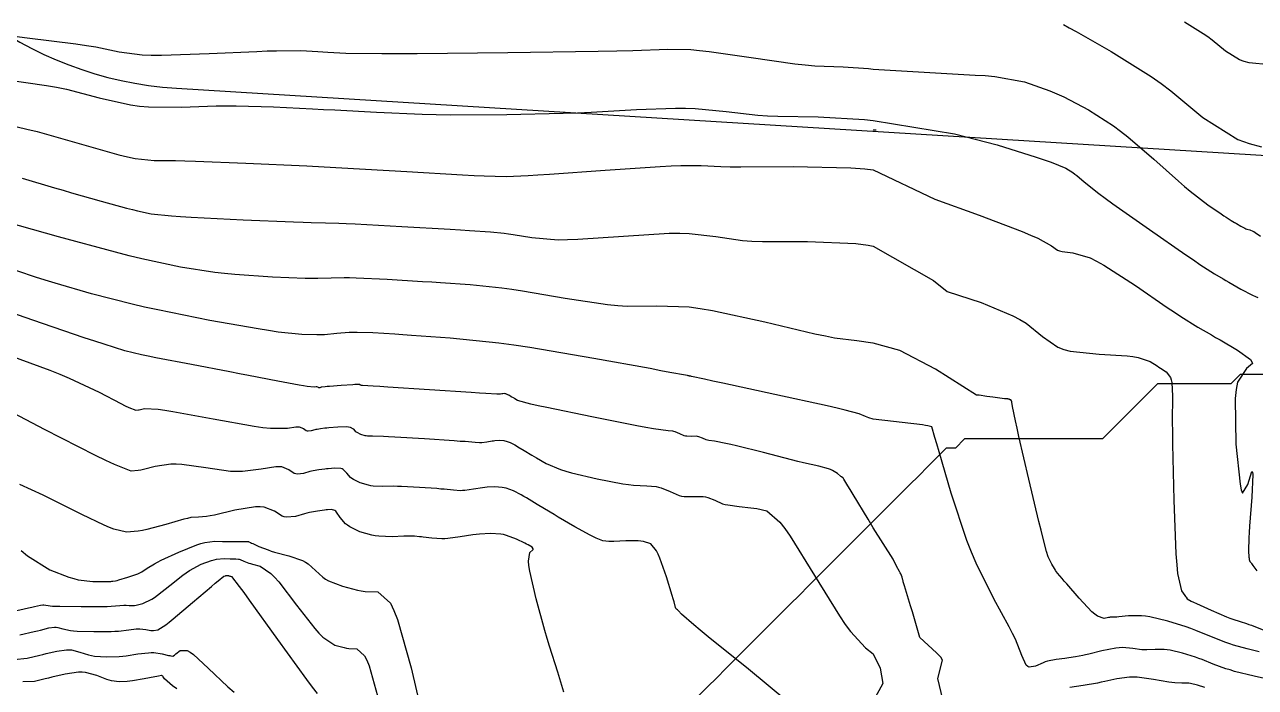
# Model space of a CAD drawing. Header units: metres. Extents: x 837475 to 838479, y 1189012 to 1191015.
# Drawn here: x 837907.6 to 838041.6, y 1190445.9 to 1190518.1 of the extents above; entities that cross this region are included whole.
import ezdxf

# ---------------------------------------------------------------- set-up
doc = ezdxf.new("R2010")
doc.units = ezdxf.units.M
doc.header["$LTSCALE"] = 0.3
for name, color, linetype in [('COTAS 10', 1, 'Continuous'), ('COTAS INT', 252, 'Continuous'), ('DRENAJE', 5, 'Continuous'), ('VIA2', 121, 'Continuous')]:
    doc.layers.add(name, color=color, linetype=linetype)

msp = doc.modelspace()

# ---------------------------------------------------------------- linework, layer by layer
at = {"layer": 'COTAS 10'}
for points in [[(838043.14, 1190513.7), (838040.91, 1190513.92), (838040.37, 1190514.07), (838039.87, 1190514.25), (838038.36, 1190515.2), (838036.89, 1190516.41), (838036.42, 1190516.75), (838035.92, 1190517.09), (838033.87, 1190518.36)], [(837907.34, 1190501.39), (837910.84, 1190500.34), (837911.78, 1190500.06), (837912.71, 1190499.79), (837915.95, 1190498.87), (837918.71, 1190498.12), (837919.34, 1190497.96), (837919.89, 1190497.82), (837921.39, 1190497.48), (837923.58, 1190497.26), (837924.58, 1190497.19), (837925.75, 1190497.12), (837931.39, 1190496.85), (837936.87, 1190496.63), (837937.94, 1190496.59), (837938.81, 1190496.56), (837940.36, 1190496.53), (837941.8, 1190496.49), (837942.61, 1190496.45), (837943.6, 1190496.4), (837948.67, 1190496.12), (837953.94, 1190495.81), (837955.06, 1190495.75), (837956.03, 1190495.69), (837958.31, 1190495.54), (837959.81, 1190495.38), (837960.28, 1190495.32), (837960.78, 1190495.25), (837962.81, 1190494.9), (837965.68, 1190494.68), (837966.71, 1190494.69), (837967.84, 1190494.72), (837972.81, 1190495.06), (837977.77, 1190495.38), (837978.92, 1190495.39), (837979.95, 1190495.37), (837982.85, 1190495.01), (837985.75, 1190494.59), (837986.78, 1190494.52), (837987.92, 1190494.48), (837992.85, 1190494.49), (837998.11, 1190494.27), (837999.44, 1190494.08), (838000, 1190493.97), (838006.56, 1190490.25), (838008.06, 1190489.04), (838011.76, 1190487.84), (838015.19, 1190486.4), (838015.95, 1190486), (838016.63, 1190485.6), (838018.41, 1190484.15), (838020.11, 1190482.98), (838020.75, 1190482.74), (838021.45, 1190482.55), (838024.59, 1190482.21), (838027.63, 1190482.04), (838028.27, 1190481.96), (838028.83, 1190481.87), (838030.16, 1190481.42), (838030.89, 1190480.93), (838031.08, 1190480.8), (838031.27, 1190480.68), (838031.89, 1190480.31), (838032.35, 1190479.69), (838032.44, 1190479.43), (838032.5, 1190479.12), (838032.56, 1190477.66), (838032.55, 1190474.87), (838032.56, 1190473.73), (838032.58, 1190472.42), (838032.71, 1190466.33), (838032.95, 1190460.47), (838033.04, 1190459.3), (838033.13, 1190458.33), (838033.54, 1190456.44), (838033.93, 1190455.93), (838034, 1190455.83), (838034.07, 1190455.75), (838034.19, 1190455.57), (838034.62, 1190455.34), (838034.87, 1190455.22), (838035.18, 1190455.07), (838036.78, 1190454.36), (838038.47, 1190453.63), (838038.83, 1190453.49), (838039.15, 1190453.36), (838039.93, 1190453.1), (838040.63, 1190452.9), (838040.9, 1190452.8), (838041.19, 1190452.7), (838042.53, 1190452.19)], [(837990.68, 1190444.37), (837986.41, 1190447.92), (837982.03, 1190451.46), (837981.16, 1190452.17), (837980.45, 1190452.76), (837979.11, 1190453.93), (837978.8, 1190454.26), (837978.74, 1190454.32), (837978.69, 1190454.38), (837978.57, 1190454.47), (837978.53, 1190454.5), (837978.51, 1190454.52), (837978.5, 1190454.54), (837978.47, 1190454.65), (837978.31, 1190455.24), (837978.21, 1190455.57), (837978.09, 1190455.96), (837977.49, 1190457.97), (837976.77, 1190460.02), (837976.58, 1190460.44), (837976.4, 1190460.8), (837975.77, 1190461.56), (837974.98, 1190461.81), (837974.7, 1190461.86), (837974.4, 1190461.89), (837973.05, 1190461.88), (837971.74, 1190461.83), (837971.45, 1190461.83), (837971.2, 1190461.83), (837970.56, 1190461.89), (837969.83, 1190462.18), (837969.52, 1190462.33), (837969.17, 1190462.51), (837967.52, 1190463.43), (837965.7, 1190464.49), (837965.25, 1190464.75), (837964.81, 1190465.01), (837963.41, 1190465.86), (837962.23, 1190466.57), (837961.94, 1190466.74), (837961.67, 1190466.89), (837960.81, 1190467.34), (837960.04, 1190467.63), (837959.82, 1190467.68), (837959.61, 1190467.72), (837958.8, 1190467.78), (837957.95, 1190467.73), (837957.71, 1190467.7), (837957.45, 1190467.67), (837956.48, 1190467.51), (837955.54, 1190467.38), (837955.29, 1190467.36), (837955.06, 1190467.35), (837954.29, 1190467.4), (837953.29, 1190467.51), (837952.91, 1190467.54), (837952.49, 1190467.58), (837950.59, 1190467.71), (837948.65, 1190467.81), (837948.19, 1190467.83), (837947.77, 1190467.84), (837946.53, 1190467.83), (837945.55, 1190467.86), (837945.29, 1190467.9), (837945.03, 1190467.94), (837944.14, 1190468.2), (837943.39, 1190468.57), (837943.22, 1190468.68), (837943.07, 1190468.8), (837942.68, 1190469.26), (837942.3, 1190469.65), (837942.17, 1190469.72), (837942.02, 1190469.77), (837941.36, 1190469.82), (837940.64, 1190469.75), (837940.46, 1190469.73), (837940.27, 1190469.71), (837939.64, 1190469.63), (837939.03, 1190469.51), (837938.85, 1190469.47), (837938.66, 1190469.43), (837937.97, 1190469.23), (837937.3, 1190469.16), (837937.12, 1190469.19), (837936.95, 1190469.24), (837936.38, 1190469.62), (837935.6, 1190469.94), (837935.29, 1190469.97), (837934.94, 1190469.96), (837933.36, 1190469.69), (837931.31, 1190469.43), (837930.68, 1190469.43), (837930.01, 1190469.46), (837927.33, 1190469.83), (837924.72, 1190470.2), (837924.1, 1190470.24), (837923.53, 1190470.24), (837921.82, 1190470), (837920.55, 1190469.65), (837920.26, 1190469.59), (837919.98, 1190469.54), (837919.2, 1190469.48), (837917.37, 1190470.2), (837916.44, 1190470.64), (837915.33, 1190471.18), (837909.77, 1190474.02), (837904.28, 1190476.88)], [(837906.47, 1190448.98), (837907.89, 1190449.14), (837909.25, 1190449.45), (837909.6, 1190449.54), (837909.95, 1190449.62), (837911.11, 1190449.9), (837912.17, 1190450.05), (837912.44, 1190450.05), (837912.71, 1190450.02), (837913.61, 1190449.77), (837914.57, 1190449.47), (837914.87, 1190449.41), (837915.2, 1190449.36), (837916.52, 1190449.28), (837917.91, 1190449.32), (837918.29, 1190449.35), (837918.65, 1190449.39), (837919.94, 1190449.58), (837921.1, 1190449.72), (837921.39, 1190449.73), (837921.67, 1190449.73), (837922.59, 1190449.6), (837923.27, 1190449.43), (837923.41, 1190449.4), (837923.52, 1190449.37), (837923.75, 1190449.35), (837923.91, 1190449.46), (837923.99, 1190449.52), (837924.08, 1190449.59), (837924.52, 1190449.97), (837925.31, 1190449.95), (837925.62, 1190449.77), (837925.98, 1190449.53), (837927.6, 1190448.02), (837929.73, 1190446.01), (837930.41, 1190445.44)]]:
    msp.add_lwpolyline(points, dxfattribs=at)
at = {"layer": 'COTAS INT'}
msp.add_line((838000.32, 1190506.61), (838000, 1190506.61), dxfattribs=at)
for points in [[(838020.7, 1190518.1), (838021.33, 1190517.76), (838022.1, 1190517.33), (838025.89, 1190515.18), (838030.24, 1190512.46), (838031.34, 1190511.68), (838032.4, 1190510.9), (838035.89, 1190507.98), (838039.68, 1190505.6), (838040.94, 1190505.15), (838042.28, 1190504.78)], [(837902.66, 1190517.33), (837907.89, 1190516.64), (837913.18, 1190516), (837914.33, 1190515.83), (837915.35, 1190515.67), (837917.89, 1190515.13), (837920.4, 1190514.8), (837921.39, 1190514.76), (837922.52, 1190514.75), (837927.68, 1190514.93), (837932.87, 1190515.18), (837934.02, 1190515.23), (837935.04, 1190515.25), (837937.68, 1190515.26), (837939.54, 1190515.17), (837940.06, 1190515.14), (837940.6, 1190515.11), (837942.58, 1190515), (837946.51, 1190514.93), (837948.28, 1190514.93), (837950.33, 1190514.94), (837960.2, 1190515.04), (837970.04, 1190515.2), (837972.08, 1190515.24), (837973.82, 1190515.28), (837977.62, 1190515.43), (837980.15, 1190515.37), (837981.08, 1190515.29), (837982.12, 1190515.17), (837986.72, 1190514.52), (837991.45, 1190513.84), (837992.58, 1190513.72), (837993.62, 1190513.62), (837996.72, 1190513.48), (837999.47, 1190513.32), (838000, 1190513.24), (838011.08, 1190512.59), (838012.19, 1190512.54), (838013.24, 1190512.46), (838016.46, 1190511.86), (838019.22, 1190510.89), (838019.97, 1190510.57), (838020.73, 1190510.23), (838023.43, 1190508.83), (838026.15, 1190507.06), (838026.92, 1190506.49), (838027.7, 1190505.89), (838030.56, 1190503.43), (838033.22, 1190501.04), (838033.87, 1190500.48), (838034.49, 1190499.97), (838036.43, 1190498.49), (838037.86, 1190497.5), (838038.16, 1190497.29), (838038.41, 1190497.12), (838038.98, 1190496.76), (838039.31, 1190496.56), (838039.42, 1190496.5), (838039.54, 1190496.43), (838040, 1190496.16), (838040.46, 1190495.92), (838040.57, 1190495.87), (838040.68, 1190495.83), (838040.98, 1190495.74), (838041.31, 1190495.62), (838041.43, 1190495.56), (838041.57, 1190495.48), (838042.16, 1190495.08)], [(837905.72, 1190512.07), (837909.98, 1190511.47), (837911.08, 1190511.27), (837912.15, 1190511.06), (837915.72, 1190510.14), (837919.13, 1190509.36), (837920.1, 1190509.23), (837921.08, 1190509.14), (837924.69, 1190509.11), (837928.45, 1190509.24), (837929.53, 1190509.25), (837930.62, 1190509.25), (837934.69, 1190509.14), (837938.94, 1190508.94), (837940.15, 1190508.87), (837941.37, 1190508.81), (837945.91, 1190508.55), (837950.9, 1190508.34), (837952.41, 1190508.3), (837953.98, 1190508.28), (837960.11, 1190508.3), (837966.23, 1190508.44), (837967.78, 1190508.49), (837969.28, 1190508.55), (837974.21, 1190508.84), (837978.47, 1190509.01), (837979.55, 1190509), (837980.59, 1190508.97), (837983.99, 1190508.63), (837987.43, 1190508.24), (837988.49, 1190508.17), (837989.6, 1190508.11), (837993.99, 1190508.06), (837999.03, 1190507.77), (838000, 1190507.64), (838008.84, 1190506.19), (838013.48, 1190504.99), (838017.73, 1190503.67), (838018.61, 1190503.38), (838019.36, 1190503.12), (838020.96, 1190502.48), (838021.73, 1190501.98), (838021.94, 1190501.82), (838022.16, 1190501.65), (838022.96, 1190500.96), (838024.55, 1190499.71), (838025.25, 1190499.19), (838026.08, 1190498.58), (838030.06, 1190495.78), (838034.03, 1190493.03), (838034.86, 1190492.47), (838035.57, 1190491.99), (838037.16, 1190490.96), (838038.09, 1190490.43), (838038.39, 1190490.25), (838038.71, 1190490.07), (838040.01, 1190489.31), (838041.29, 1190488.63), (838041.6, 1190488.49), (838041.88, 1190488.38)], [(837906.78, 1190506.95), (837907.83, 1190506.72), (837908.95, 1190506.44), (837913.55, 1190505.15), (837917.87, 1190503.93), (837918.81, 1190503.71), (837919.64, 1190503.53), (837921.69, 1190503.29), (837924.03, 1190503.29), (837925.04, 1190503.27), (837926.2, 1190503.23), (837931.69, 1190503.02), (837938.34, 1190502.71), (837940.23, 1190502.61), (837942.15, 1190502.5), (837949.23, 1190502.09), (837955.29, 1190501.74), (837956.55, 1190501.68), (837957.63, 1190501.62), (837960.02, 1190501.55), (837962.41, 1190501.67), (837963.49, 1190501.74), (837964.74, 1190501.82), (837970.79, 1190502.26), (837976.78, 1190502.66), (837978.01, 1190502.72), (837979.06, 1190502.76), (837981.27, 1190502.74), (837983.4, 1190502.63), (837984.4, 1190502.61), (837985.57, 1190502.61), (837991.27, 1190502.65), (837997.54, 1190502.51), (837999.07, 1190502.39), (838000, 1190502.29), (838006.7, 1190499.09), (838011.53, 1190497.35), (838016.2, 1190495.57), (838017.13, 1190495.18), (838017.9, 1190494.84), (838019.4, 1190494), (838020.04, 1190493.55), (838020.28, 1190493.46), (838020.55, 1190493.39), (838021.74, 1190493.26), (838023.61, 1190492.69), (838024.31, 1190492.35), (838025.09, 1190491.92), (838028.55, 1190489.69), (838032.01, 1190487.31), (838032.78, 1190486.79), (838033.48, 1190486.33), (838035.33, 1190485.17), (838036.81, 1190484.32), (838037.27, 1190484.05), (838037.75, 1190483.77), (838039.67, 1190482.66), (838041.08, 1190481.62), (838041.23, 1190481.39), (838041.29, 1190481.19), (838040.64, 1190480.66), (838039.66, 1190479.17), (838039.51, 1190478.36), (838039.41, 1190477.38), (838039.48, 1190472.43), (838039.93, 1190468.05), (838040.07, 1190467.45), (838040.21, 1190467.1), (838040.79, 1190468.04), (838041.23, 1190469.43), (838041.29, 1190469.37), (838041.32, 1190469.12), (838041.2, 1190466.64), (838040.97, 1190463.48), (838040.93, 1190462.81), (838040.89, 1190462.22), (838040.86, 1190460.82), (838040.9, 1190460.13), (838040.91, 1190460), (838040.93, 1190459.88), (838041.01, 1190459.65), (838041.11, 1190459.54), (838041.14, 1190459.49), (838041.18, 1190459.44), (838041.32, 1190459.23), (838041.74, 1190458.64)], [(838042.02, 1190449.81), (838040.7, 1190450.14), (838039.23, 1190450.53), (838038.82, 1190450.67), (838038.39, 1190450.82), (838036.81, 1190451.46), (838035.1, 1190452.15), (838034.59, 1190452.34), (838034.07, 1190452.52), (838032.06, 1190453.15), (838030.12, 1190453.61), (838029.64, 1190453.69), (838029.19, 1190453.74), (838027.77, 1190453.74), (838026.74, 1190453.62), (838026.53, 1190453.6), (838026.35, 1190453.58), (838026, 1190453.57), (838025.79, 1190453.57), (838025.7, 1190453.55), (838025.6, 1190453.54), (838025.15, 1190453.44), (838024.41, 1190453.69), (838024.12, 1190453.9), (838023.81, 1190454.17), (838022.4, 1190455.65), (838021.06, 1190457.2), (838020.78, 1190457.51), (838020.55, 1190457.78), (838020.07, 1190458.36), (838019.85, 1190458.68), (838019.79, 1190458.78), (838019.72, 1190458.89), (838019.44, 1190459.35), (838019.17, 1190459.87), (838019.1, 1190460.02), (838019.04, 1190460.17), (838018.85, 1190460.73), (838018.46, 1190462.28), (838018.27, 1190463.06), (838018.04, 1190464), (838016.95, 1190468.62), (838015.86, 1190473.24), (838015.65, 1190474.17), (838015.48, 1190474.95), (838015.16, 1190476.51), (838015.09, 1190476.98), (838015.07, 1190477.07), (838015.05, 1190477.14), (838014.98, 1190477.25), (838014.92, 1190477.25), (838014.9, 1190477.25), (838014.89, 1190477.25), (838014.86, 1190477.27), (838014.84, 1190477.29), (838014.83, 1190477.29), (838014.83, 1190477.3), (838014.79, 1190477.31), (838014.69, 1190477.33), (838014.64, 1190477.34), (838014.58, 1190477.34), (838014.3, 1190477.36), (838013.03, 1190477.52), (838012.35, 1190477.62), (838011.52, 1190477.74), (838011.25, 1190477.77), (838006.76, 1190480.57), (838002.89, 1190482.6), (838000, 1190483.41), (837999.95, 1190483.42), (837998.19, 1190483.68), (837995.79, 1190483.96), (837994.78, 1190484.16), (837993.62, 1190484.4), (837988.19, 1190485.7), (837982.49, 1190486.95), (837981.16, 1190487.17), (837979.94, 1190487.33), (837976.45, 1190487.44), (837973.22, 1190487.41), (837972.17, 1190487.48), (837971.05, 1190487.59), (837966.45, 1190488.28), (837961.79, 1190489.07), (837960.64, 1190489.24), (837959.55, 1190489.39), (837956.12, 1190489.75), (837952.88, 1190489.97), (837951.92, 1190490.04), (837950.93, 1190490.1), (837947.09, 1190490.33), (837943.7, 1190490.5), (837942.99, 1190490.52), (837942.38, 1190490.53), (837940.97, 1190490.5), (837939.53, 1190490.45), (837938.89, 1190490.46), (837938.15, 1190490.47), (837934.58, 1190490.6), (837930.47, 1190490.88), (837929.38, 1190490.99), (837928.3, 1190491.11), (837924.58, 1190491.69), (837920.36, 1190492.6), (837918.97, 1190492.94), (837917.48, 1190493.31), (837911.3, 1190494.98), (837905.62, 1190496.57)], [(838043.4, 1190446.73), (838041.46, 1190447.17), (838039.34, 1190447.69), (838038.84, 1190447.84), (838038.38, 1190447.98), (838037.01, 1190448.48), (838035.81, 1190448.97), (838035.45, 1190449.1), (838035.09, 1190449.23), (838033.68, 1190449.67), (838032.33, 1190449.99), (838031.99, 1190450.04), (838031.68, 1190450.08), (838030.69, 1190450.08), (838029.78, 1190450.03), (838029.52, 1190450.04), (838029.25, 1190450.05), (838028.26, 1190450.19), (838027.12, 1190450.27), (838026.76, 1190450.25), (838026.39, 1190450.21), (838024.88, 1190449.92), (838023.45, 1190449.57), (838023.12, 1190449.49), (838022.82, 1190449.43), (838022, 1190449.27), (838021.3, 1190449.17), (838021.08, 1190449.14), (838020.85, 1190449.1), (838019.92, 1190448.99), (838018.96, 1190448.8), (838018.72, 1190448.72), (838018.48, 1190448.63), (838017.67, 1190448.24), (838016.97, 1190448.13), (838016.81, 1190448.23), (838016.65, 1190448.38), (838016.19, 1190449.4), (838015.48, 1190451.18), (838015.17, 1190451.82), (838014.81, 1190452.52), (838013.12, 1190455.58), (838011.19, 1190459.45), (838010.68, 1190460.67), (838010.18, 1190461.95), (838008.48, 1190467.1), (838007.17, 1190471.59), (838006.91, 1190472.46), (838006.71, 1190473.16), (838006.36, 1190474.3), (838005.93, 1190474.42), (838005.67, 1190474.47), (838005.35, 1190474.53), (838000, 1190475.14), (837999.99, 1190475.15), (837999.52, 1190475.3), (837999.14, 1190475.43), (837998.45, 1190475.72), (837996.95, 1190476.13), (837996.06, 1190476.33), (837994.96, 1190476.58), (837989.28, 1190477.83), (837983.61, 1190479.05), (837982.52, 1190479.29), (837981.64, 1190479.48), (837980.2, 1190479.79), (837980.12, 1190479.81), (837980.11, 1190479.81), (837980.1, 1190479.82), (837980.07, 1190479.82), (837980.05, 1190479.82), (837980.05, 1190479.83), (837980.04, 1190479.83), (837980.03, 1190479.83), (837980.02, 1190479.83), (837980.02, 1190479.84), (837979.99, 1190479.84), (837979.99, 1190479.84), (837979.99, 1190479.84), (837979.96, 1190479.85), (837979.96, 1190479.85), (837979.96, 1190479.85), (837979.94, 1190479.85), (837979.88, 1190479.86), (837979.84, 1190479.87), (837979.79, 1190479.88), (837979.56, 1190479.93), (837977.85, 1190480.24), (837976.88, 1190480.42), (837975.69, 1190480.64), (837969.59, 1190481.76), (837962.62, 1190482.93), (837960.88, 1190483.18), (837959.22, 1190483.41), (837953.93, 1190483.96), (837949.74, 1190484.26), (837948.79, 1190484.32), (837947.92, 1190484.39), (837945.52, 1190484.54), (837943.8, 1190484.59), (837943.37, 1190484.58), (837942.95, 1190484.57), (837941.59, 1190484.46), (837940.25, 1190484.34), (837939.84, 1190484.33), (837939.42, 1190484.32), (837937.78, 1190484.35), (837935.19, 1190484.63), (837934.17, 1190484.78), (837933.02, 1190484.97), (837927.78, 1190485.9), (837922.1, 1190487.03), (837920.67, 1190487.34), (837919.31, 1190487.66), (837914.9, 1190488.77), (837910.94, 1190489.93), (837909.85, 1190490.26), (837908.77, 1190490.6), (837904.9, 1190491.89)], [(838007.56, 1190444.61), (838007.04, 1190446.9), (838007.54, 1190448.89), (838007.37, 1190449.22), (838006.87, 1190449.72), (838005.05, 1190451.38), (838004.28, 1190454.16), (838004.06, 1190454.81), (838003.83, 1190455.56), (838003.38, 1190456.99), (838003.27, 1190457.42), (838003.25, 1190457.53), (838003.22, 1190457.63), (838003.14, 1190457.94), (838003, 1190458.29), (838002.94, 1190458.42), (838002.87, 1190458.55), (838002.54, 1190459.14), (838002.17, 1190459.89), (838000, 1190463.32), (837999.44, 1190464.25), (837997.81, 1190466.95), (837997.49, 1190467.47), (837997.24, 1190467.89), (837996.81, 1190468.62), (837996.77, 1190468.69), (837996.75, 1190468.71), (837996.74, 1190468.73), (837996.67, 1190468.76), (837996.54, 1190468.85), (837996.48, 1190468.89), (837996.42, 1190468.95), (837996.1, 1190469.23), (837995.56, 1190469.56), (837995.35, 1190469.65), (837995.11, 1190469.73), (837994.06, 1190470.01), (837992.39, 1190470.4), (837991.78, 1190470.55), (837991.09, 1190470.73), (837988.05, 1190471.5), (837985.11, 1190472.24), (837984.49, 1190472.39), (837983.96, 1190472.51), (837982.72, 1190472.73), (837982.1, 1190472.81), (837981.95, 1190472.85), (837981.81, 1190472.89), (837981.39, 1190473.07), (837980.99, 1190473.23), (837980.87, 1190473.26), (837980.74, 1190473.28), (837980.24, 1190473.27), (837979.7, 1190473.28), (837979.56, 1190473.3), (837979.42, 1190473.34), (837978.92, 1190473.55), (837978.43, 1190473.76), (837978.3, 1190473.8), (837978.16, 1190473.83), (837977.65, 1190473.86), (837976.06, 1190474.08), (837975.24, 1190474.22), (837974.26, 1190474.41), (837969.34, 1190475.38), (837964.47, 1190476.4), (837963.51, 1190476.61), (837962.72, 1190476.79), (837961.28, 1190477.18), (837960.97, 1190477.36), (837960.89, 1190477.41), (837960.82, 1190477.45), (837960.58, 1190477.59), (837960.38, 1190477.72), (837960.33, 1190477.74), (837960.28, 1190477.77), (837960.14, 1190477.84), (837960.01, 1190477.9), (837959.97, 1190477.9), (837959.93, 1190477.91), (837959.8, 1190477.92), (837959.65, 1190477.91), (837959.61, 1190477.91), (837959.57, 1190477.9), (837959.4, 1190477.88), (837959.24, 1190477.85), (837959.2, 1190477.85), (837959.16, 1190477.85), (837959.03, 1190477.86), (837957.83, 1190477.94), (837957.11, 1190477.99), (837956.23, 1190478.05), (837951.68, 1190478.34), (837947.14, 1190478.63), (837946.27, 1190478.69), (837945.56, 1190478.73), (837944.39, 1190478.8), (837944.32, 1190478.8), (837944.29, 1190478.8), (837944.27, 1190478.81), (837944.2, 1190478.83), (837944.15, 1190478.85), (837944.13, 1190478.86), (837944.12, 1190478.87), (837944.09, 1190478.91), (837943.76, 1190478.92), (837943.57, 1190478.91), (837943.32, 1190478.89), (837942.06, 1190478.8), (837940.78, 1190478.7), (837940.53, 1190478.68), (837940.32, 1190478.66), (837939.95, 1190478.63), (837939.87, 1190478.61), (837939.82, 1190478.6), (837939.73, 1190478.57), (837939.64, 1190478.56), (837939.62, 1190478.57), (837939.6, 1190478.58), (837939.52, 1190478.63), (837939.42, 1190478.67), (837939.38, 1190478.67), (837939.33, 1190478.67), (837939.12, 1190478.64), (837938.37, 1190478.7), (837937.98, 1190478.76), (837937.51, 1190478.84), (837935.17, 1190479.28), (837931.99, 1190479.9), (837931, 1190480.09), (837929.95, 1190480.29), (837925.76, 1190481.08), (837921.9, 1190481.82), (837921.07, 1190481.99), (837920.33, 1190482.15), (837918.51, 1190482.57), (837916.26, 1190483.29), (837915.26, 1190483.62), (837914.09, 1190484.01), (837908.51, 1190485.92), (837902.12, 1190488.12)], [(837905.99, 1190482.07), (837910.34, 1190480.47), (837911.42, 1190480.03), (837912.44, 1190479.6), (837915.7, 1190478.07), (837918.08, 1190476.85), (837918.56, 1190476.61), (837918.95, 1190476.42), (837919.7, 1190476.12), (837919.99, 1190476.14), (837920.09, 1190476.16), (837920.2, 1190476.18), (837920.67, 1190476.31), (837922.13, 1190476.23), (837922.87, 1190476.13), (837923.75, 1190475.99), (837928.13, 1190475.17), (837932.6, 1190474.38), (837933.55, 1190474.25), (837934.36, 1190474.16), (837936.24, 1190474.16), (837937.14, 1190474.31), (837937.33, 1190474.32), (837937.51, 1190474.31), (837937.95, 1190474.12), (837938.27, 1190473.91), (837938.37, 1190473.88), (837938.47, 1190473.86), (837938.85, 1190473.91), (837939.24, 1190474.01), (837939.35, 1190474.04), (837939.45, 1190474.06), (837939.8, 1190474.13), (837940.3, 1190474.19), (837940.49, 1190474.21), (837940.71, 1190474.23), (837941.71, 1190474.31), (837942.67, 1190474.33), (837942.87, 1190474.31), (837943.04, 1190474.28), (837943.38, 1190474.08), (837943.6, 1190473.83), (837943.68, 1190473.77), (837943.77, 1190473.71), (837944.17, 1190473.51), (837944.65, 1190473.38), (837944.79, 1190473.35), (837944.93, 1190473.33), (837945.46, 1190473.31), (837946.66, 1190473.28), (837947.23, 1190473.26), (837947.89, 1190473.22), (837951.14, 1190473.02), (837954.36, 1190472.81), (837955.01, 1190472.76), (837955.56, 1190472.73), (837956.66, 1190472.63), (837957.11, 1190472.6), (837957.25, 1190472.61), (837957.39, 1190472.62), (837957.94, 1190472.69), (837958.51, 1190472.79), (837958.66, 1190472.8), (837958.8, 1190472.82), (837959.3, 1190472.85), (837959.77, 1190472.82), (837959.9, 1190472.79), (837960.02, 1190472.76), (837960.47, 1190472.59), (837960.98, 1190472.33), (837961.14, 1190472.24), (837961.31, 1190472.14), (837961.99, 1190471.73), (837962.82, 1190471.23), (837963.07, 1190471.08), (837963.34, 1190470.92), (837964.4, 1190470.3), (837965.94, 1190469.65), (837966.52, 1190469.47), (837967.15, 1190469.29), (837969.95, 1190468.63), (837972.73, 1190468.12), (837973.35, 1190468.03), (837973.9, 1190467.95), (837975.35, 1190467.87), (837976.36, 1190467.81), (837976.63, 1190467.75), (837976.9, 1190467.68), (837977.87, 1190467.25), (837978.85, 1190466.84), (837979.13, 1190466.77), (837979.42, 1190466.72), (837980.47, 1190466.71), (837981.47, 1190466.72), (837981.72, 1190466.68), (837981.97, 1190466.63), (837982.75, 1190466.31), (837983.58, 1190465.94), (837983.86, 1190465.87), (837984.16, 1190465.8), (837985.38, 1190465.63), (837986.67, 1190465.5), (837987, 1190465.45), (837987.33, 1190465.4), (837988.41, 1190465.17), (837989.83, 1190463.92), (837990.37, 1190463.23), (837990.96, 1190462.39), (837993.61, 1190458.12), (837996.31, 1190453.72), (837996.93, 1190452.8), (837997.51, 1190452.01), (837999.14, 1190450.26), (838000, 1190449.6), (838000.76, 1190448.03), (838001.05, 1190446.37), (838000, 1190444.45)], [(837966.32, 1190445.41), (837965.65, 1190447.61), (837964.76, 1190450.42), (837964.5, 1190451.27), (837964.24, 1190452.15), (837963.29, 1190455.6), (837962.59, 1190458.6), (837962.5, 1190459.2), (837962.45, 1190459.69), (837962.62, 1190460.64), (837962.93, 1190460.9), (837962.96, 1190460.97), (837962.98, 1190461.03), (837962.85, 1190461.21), (837962.43, 1190461.45), (837962.26, 1190461.53), (837962.06, 1190461.63), (837961.15, 1190462.08), (837960.06, 1190462.49), (837959.75, 1190462.57), (837959.44, 1190462.63), (837958.31, 1190462.71), (837957.11, 1190462.64), (837956.76, 1190462.6), (837956.4, 1190462.55), (837955.03, 1190462.33), (837953.68, 1190462.14), (837953.34, 1190462.12), (837953.01, 1190462.11), (837951.92, 1190462.17), (837951.01, 1190462.29), (837950.8, 1190462.32), (837950.61, 1190462.34), (837950.05, 1190462.39), (837949.4, 1190462.4), (837949.15, 1190462.4), (837948.87, 1190462.39), (837947.6, 1190462.35), (837946.16, 1190462.4), (837945.78, 1190462.45), (837945.41, 1190462.51), (837944.11, 1190462.89), (837943.01, 1190463.42), (837942.77, 1190463.59), (837942.55, 1190463.76), (837941.97, 1190464.43), (837941.57, 1190465.01), (837941.47, 1190465.12), (837941.37, 1190465.2), (837941.02, 1190465.32), (837940.58, 1190465.28), (837940.42, 1190465.26), (837940.25, 1190465.24), (837939.49, 1190465.13), (837938.6, 1190464.97), (837938.34, 1190464.91), (837938.08, 1190464.84), (837937.09, 1190464.56), (837936.12, 1190464.46), (837935.87, 1190464.5), (837935.63, 1190464.57), (837934.82, 1190465.11), (837933.69, 1190465.58), (837933.24, 1190465.61), (837932.75, 1190465.6), (837930.48, 1190465.22), (837928.27, 1190464.7), (837927.81, 1190464.61), (837927.41, 1190464.54), (837926.52, 1190464.49), (837925.7, 1190464.42), (837925.34, 1190464.34), (837924.93, 1190464.24), (837922.97, 1190463.68), (837920.9, 1190463.12), (837920.42, 1190463.01), (837919.97, 1190462.94), (837918.7, 1190462.84), (837917.33, 1190463.18), (837916.83, 1190463.36), (837916.27, 1190463.59), (837913.82, 1190464.78), (837911.09, 1190466.16), (837910.36, 1190466.52), (837909.63, 1190466.87), (837907.09, 1190468.03)], [(837907.23, 1190460.86), (837907.93, 1190460.26), (837910.33, 1190458.75), (837912.42, 1190457.95), (837912.95, 1190457.79), (837913.44, 1190457.67), (837915.02, 1190457.46), (837916.18, 1190457.46), (837916.41, 1190457.47), (837916.6, 1190457.47), (837916.97, 1190457.48), (837917.08, 1190457.5), (837917.1, 1190457.5), (837917.13, 1190457.5), (837917.21, 1190457.49), (837917.51, 1190457.54), (837917.67, 1190457.59), (837917.86, 1190457.64), (837918.85, 1190457.95), (837919.91, 1190458.32), (837920.15, 1190458.43), (837920.36, 1190458.53), (837920.94, 1190458.91), (837921.73, 1190459.4), (837922.07, 1190459.58), (837922.47, 1190459.78), (837924.38, 1190460.65), (837926.36, 1190461.45), (837926.8, 1190461.59), (837927.21, 1190461.71), (837928.3, 1190461.87), (837929.14, 1190461.83), (837929.39, 1190461.82), (837929.64, 1190461.82), (837930.59, 1190461.81), (837931.39, 1190461.81), (837931.55, 1190461.81), (837931.68, 1190461.82), (837931.91, 1190461.83), (837931.96, 1190461.83), (837931.97, 1190461.83), (837931.98, 1190461.83), (837932.02, 1190461.8), (837932.2, 1190461.71), (837932.31, 1190461.66), (837932.44, 1190461.59), (837933.11, 1190461.28), (837934.11, 1190460.9), (837934.45, 1190460.78), (837934.82, 1190460.67), (837936.36, 1190460.25), (837937.85, 1190459.75), (837938.18, 1190459.58), (837938.48, 1190459.41), (837939.28, 1190458.68), (837940.07, 1190457.93), (837940.37, 1190457.74), (837940.7, 1190457.55), (837942.2, 1190456.95), (837943.84, 1190456.51), (837944.26, 1190456.44), (837944.68, 1190456.38), (837946.07, 1190456.33), (837947.42, 1190455.1), (837947.81, 1190454.31), (837948.21, 1190453.32), (837949.68, 1190448.08), (837950.94, 1190442.61)], [(837906.29, 1190454.22), (837908.04, 1190454.61), (837908.39, 1190454.69), (837908.69, 1190454.76), (837909.32, 1190454.91), (837909.57, 1190454.94), (837909.63, 1190454.94), (837909.7, 1190454.94), (837909.91, 1190454.88), (837910.62, 1190454.8), (837910.99, 1190454.79), (837911.45, 1190454.77), (837913.75, 1190454.75), (837916.1, 1190454.75), (837916.59, 1190454.76), (837917.02, 1190454.77), (837917.96, 1190454.85), (837918.42, 1190454.91), (837918.53, 1190454.91), (837918.64, 1190454.91), (837919, 1190454.86), (837919.43, 1190454.84), (837919.58, 1190454.86), (837919.75, 1190454.89), (837920.48, 1190455.08), (837921.44, 1190455.54), (837921.75, 1190455.74), (837922.08, 1190455.97), (837923.42, 1190457.04), (837924.83, 1190458.17), (837925.2, 1190458.43), (837925.57, 1190458.67), (837926.83, 1190459.34), (837927.95, 1190459.77), (837928.23, 1190459.84), (837928.49, 1190459.9), (837929.34, 1190459.97), (837929.99, 1190459.94), (837930.13, 1190459.94), (837930.26, 1190459.93), (837930.59, 1190459.94), (837930.87, 1190459.91), (837930.96, 1190459.89), (837931.06, 1190459.86), (837931.48, 1190459.69), (837932.03, 1190459.48), (837932.21, 1190459.42), (837932.41, 1190459.36), (837933.24, 1190459.13), (837934.41, 1190458.34), (837934.82, 1190457.93), (837935.27, 1190457.43), (837937.2, 1190454.91), (837939.18, 1190452.37), (837939.64, 1190451.85), (837940.08, 1190451.42), (837941.37, 1190450.54), (837942.39, 1190450.27), (837942.65, 1190450.22), (837942.91, 1190450.19), (837943.77, 1190450.15), (837944.61, 1190449.39), (837944.86, 1190448.9), (837945.1, 1190448.28), (837946.02, 1190445.03)], [(837907.09, 1190451.68), (837908.64, 1190452.03), (837909, 1190452.11), (837909.32, 1190452.19), (837910.22, 1190452.41), (837910.87, 1190452.5), (837911.04, 1190452.5), (837911.2, 1190452.48), (837911.76, 1190452.33), (837912.59, 1190452.14), (837912.93, 1190452.1), (837913.32, 1190452.07), (837915.13, 1190452.01), (837917.01, 1190452.04), (837917.44, 1190452.06), (837917.83, 1190452.08), (837918.95, 1190452.21), (837919.76, 1190452.31), (837919.96, 1190452.32), (837920.16, 1190452.32), (837920.79, 1190452.23), (837921.35, 1190452.13), (837921.49, 1190452.13), (837921.64, 1190452.13), (837922.12, 1190452.22), (837922.97, 1190452.76), (837923.35, 1190453.05), (837923.79, 1190453.4), (837925.89, 1190455.17), (837927.93, 1190456.93), (837928.33, 1190457.28), (837928.67, 1190457.55), (837929.28, 1190458.04), (837929.43, 1190458.09), (837929.46, 1190458.1), (837929.5, 1190458.11), (837929.61, 1190458.12), (837929.69, 1190458.11), (837929.71, 1190458.11), (837929.73, 1190458.11), (837929.77, 1190458.11), (837929.81, 1190458.11), (837929.82, 1190458.11), (837929.83, 1190458.1), (837929.96, 1190458.05), (837929.98, 1190458.05), (837930.01, 1190458.04), (837930.12, 1190458.01), (837930.96, 1190456.94), (837931.45, 1190456.27), (837932.05, 1190455.45), (837935.14, 1190451.14), (837938.28, 1190446.81), (837938.92, 1190445.97), (837939.45, 1190445.29)], [(837924.17, 1190445.77), (837923.69, 1190446.13), (837922.83, 1190446.87), (837922.69, 1190447.1), (837922.65, 1190447.15), (837922.62, 1190447.18), (837922.52, 1190447.23), (837922.17, 1190447.17), (837921.99, 1190447.14), (837921.76, 1190447.1), (837920.63, 1190446.89), (837919.36, 1190446.67), (837919.06, 1190446.63), (837918.77, 1190446.6), (837917.9, 1190446.55), (837917.07, 1190446.66), (837916.81, 1190446.72), (837916.54, 1190446.8), (837915.46, 1190447.22), (837914.22, 1190447.57), (837913.85, 1190447.6), (837913.47, 1190447.61), (837912.01, 1190447.4), (837910.57, 1190447.04), (837910.21, 1190446.96), (837909.85, 1190446.87), (837908.69, 1190446.6), (837907.42, 1190446.55)], [(838036.11, 1190445.93), (838035.31, 1190446.19), (838034.54, 1190446.37), (838034.34, 1190446.4), (838034.17, 1190446.42), (838033.6, 1190446.42), (838032.82, 1190446.44), (838032.51, 1190446.48), (838032.16, 1190446.52), (838030.52, 1190446.8), (838028.74, 1190447.04), (838028.3, 1190447.06), (838027.88, 1190447.05), (838026.51, 1190446.88), (838025.21, 1190446.58), (838024.81, 1190446.5), (838024.41, 1190446.42), (838022.85, 1190446.15), (838021.41, 1190445.93)]]:
    msp.add_lwpolyline(points, dxfattribs=at)
at = {"layer": 'DRENAJE'}
msp.add_polyline3d([(838048.93, 1190479.99, 0), (838039.93, 1190479.99, 0), (838038.93, 1190478.99, 0), (838030.94, 1190478.99, 0), (838029.94, 1190477.99, 0), (838028.94, 1190476.99, 0), (838027.94, 1190475.99, 0), (838026.94, 1190474.99, 0), (838025.94, 1190473.99, 0), (838024.94, 1190472.99, 0), (838009.94, 1190472.99, 0), (838008.94, 1190471.99, 0), (838007.94, 1190471.99, 0), (838006.94, 1190470.99, 0), (838005.94, 1190469.99, 0), (838004.95, 1190468.99, 0), (838003.95, 1190467.99, 0), (838002.95, 1190467, 0), (838001.95, 1190466, 0), (838000.95, 1190465, 0), (837999.95, 1190464, 0), (837998.95, 1190463, 0), (837997.95, 1190462, 0), (837996.95, 1190461, 0), (837995.95, 1190460, 0), (837994.95, 1190459, 0), (837993.95, 1190458, 0), (837992.95, 1190457, 0), (837991.95, 1190456, 0), (837990.95, 1190455, 0), (837988.95, 1190453, 0), (837987.95, 1190452, 0), (837986.95, 1190451, 0), (837985.95, 1190450, 0), (837984.95, 1190449, 0), (837983.95, 1190448, 0), (837982.95, 1190447, 0), (837981.95, 1190446, 0), (837980.95, 1190445, 0)], dxfattribs=at)
at = {"layer": 'VIA2'}
msp.add_line((837924.14, 1190511.18), (838052.06, 1190503.26), dxfattribs=at)
msp.add_arc((837926.6, 1190551.1), 40, 130.1087, 266.4604, dxfattribs=at)

doc.saveas('drawing.dxf')
